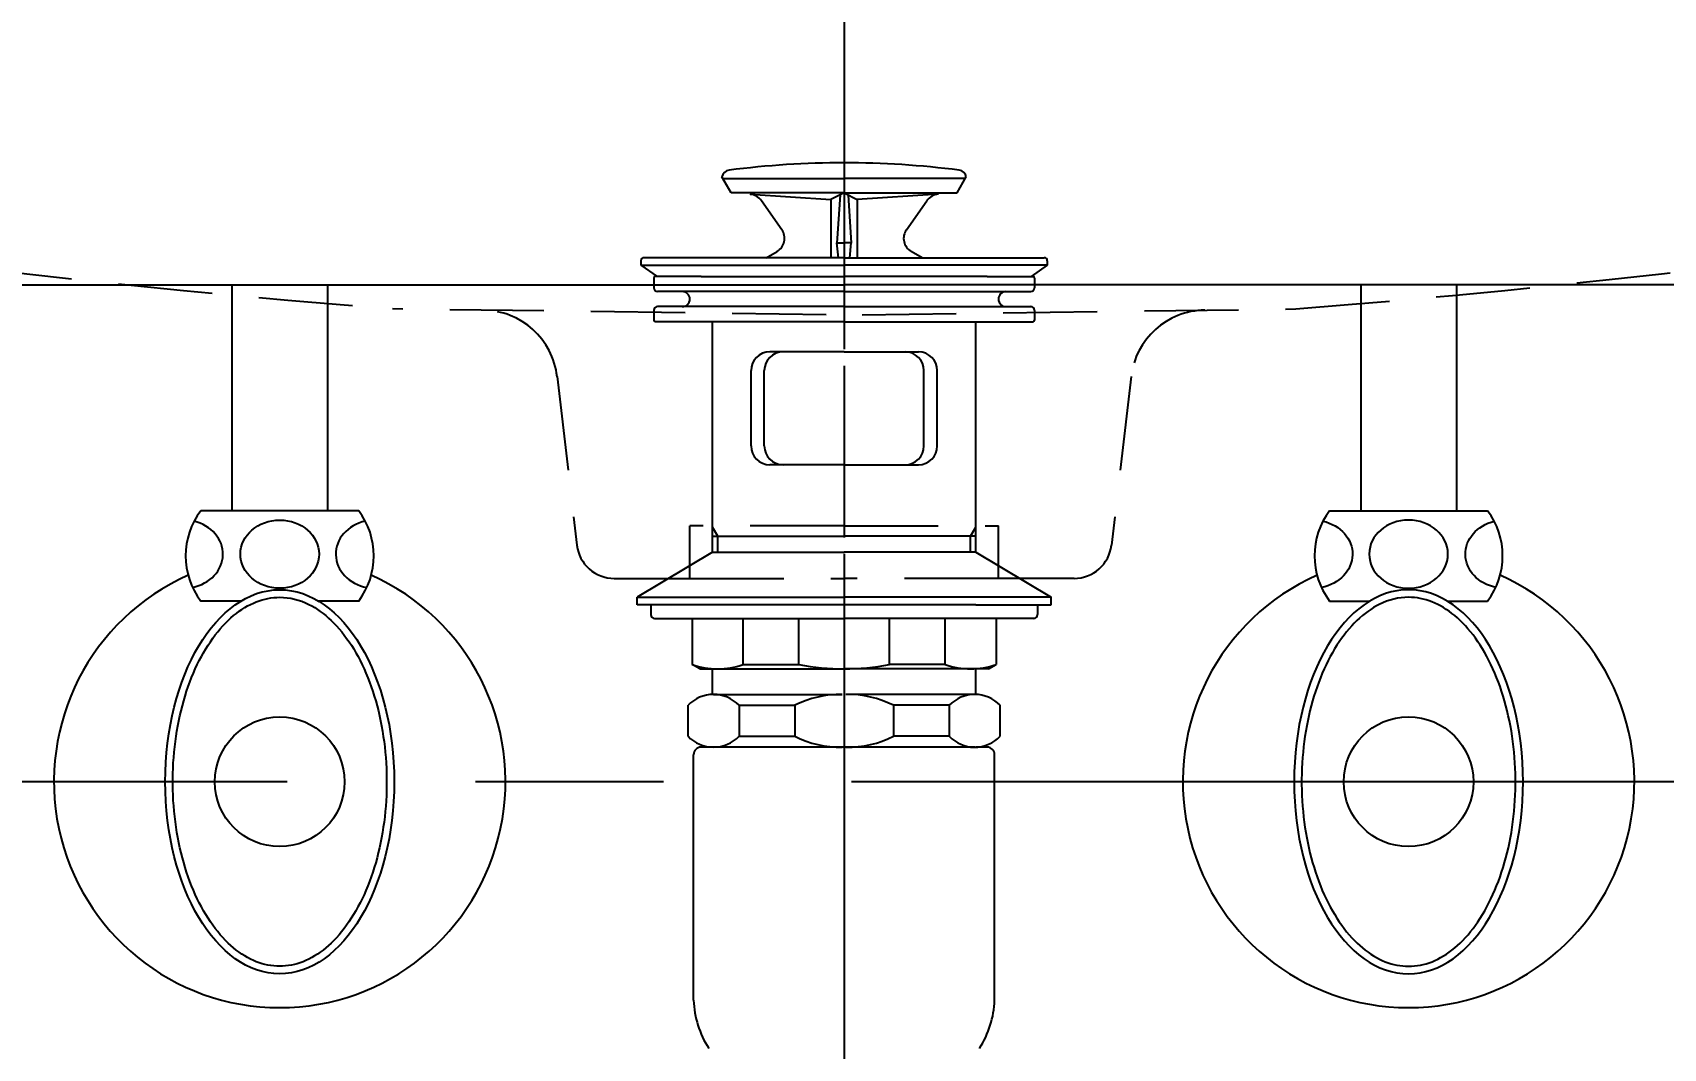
# Model space of a CAD drawing. Extents: x 0 to 6125, y 0 to 2100.
# Drawn here: x 1037.5 to 1254.2, y 751.8 to 886.7 of the extents above; entities that cross this region are included whole.
import ezdxf

# ---------------------------------------------------------------- set-up
doc = ezdxf.new("R2010")
doc.units = 0
doc.header["$LTSCALE"] = 50
doc.header["$MEASUREMENT"] = 0
doc.linetypes.add('CENTER', pattern=[2, 1.25, -0.25, 0.25, -0.25])
doc.linetypes.add('HIDDEN', pattern=[0.375, 0.25, -0.125])
doc.layers.get('0').update_dxf_attribs({"linetype": 'CONTINUOUS'})
doc.layers.get('DEFPOINTS').update_dxf_attribs({"linetype": 'CONTINUOUS'})
for name, color, linetype in [('1', 2, 'CENTER'), ('2', 2, 'HIDDEN'), ('3', 3, 'CONTINUOUS'), ('6', 6, 'CONTINUOUS'), ('7', 7, 'CONTINUOUS'), ('CENTER', 2, 'CENTER')]:
    doc.layers.add(name, color=color, linetype=linetype)
doc.styles.get("Standard").update_dxf_attribs({"font": 'NanumGothic.ttf'})
doc.dimstyles.get("Standard").update_dxf_attribs({"dimtxt": 2.5, "dimasz": 2, "dimexe": 2, "dimexo": 1, "dimgap": 1.5, "dimtad": 1, "dimdec": 0, "dimlfac": 10, "dimrnd": 0.5, "dimzin": 0, "dimdsep": 46, "dimtxsty": 'Standard', "dimcen": 0, "dimclrt": 2, "dimadec": 0, "dimazin": 0, "dimtfac": 1, "dimtdec": 0, "dimtmove": 0, "dimatfit": 3, "dimfxl": 1, "dimtolj": 1, "dimtzin": 0, "dimarcsym": 0})

# ---------------------------------------------------------------- blocks, each defined once
blk = doc.blocks.new('A$C1E9B2AF7')
at = {"layer": '2'}
for p, q in [((168.39, 35.02), (110.78, 35.79)), ((173.18, 35.02), (230.8, 35.79)), ((132.65, 26.8), (135.27, 4.42)), ((208.92, 26.8), (206.3, 4.42)), ((170.79, 7), (150.29, 7)), ((150.29, 0), (150.29, 7)), ((170.79, 7), (191.29, 7)), ((191.29, 0), (191.29, 7)), ((140.24, 0), (150.29, 0)), ((150.29, 0), (170.79, 0)), ((191.29, 0), (170.79, 0)), ((201.34, 0), (191.29, 0))]:
    blk.add_line(p, q, dxfattribs=at)
for centre, radius, start, end in [((223.44, 1464.24), 1432.88, 261.02874, 265.49028), ((118.13, 1464.24), 1432.88, 274.50972, 278.97126), ((122.72, 25.63), 10, 6.6755, 89.2256), ((218.85, 25.63), 10, 90.7744, 173.3245), ((140.24, 5), 5, 186.6755, 270), ((201.34, 5), 5, 270, 353.3245)]:
    blk.add_arc(centre, radius, start, end, dxfattribs=at)
blk = doc.blocks.new('*D49')
at = {"color": 3, "lineweight": -2, "transparency": 16777216}
for p, q in [((860.63, 997.21), (734.24, 997.21)), ((744.24, 977.21), (744.24, 647.21)), ((1137.38, 627.21), (734.24, 627.21))]:
    blk.add_line(p, q, dxfattribs=at)
at = {"color": 3, "transparency": 16777216}
for points in [[(740.91, 977.21), (747.58, 977.21), (744.24, 997.21)], [(740.91, 647.21), (747.58, 647.21), (744.24, 627.21)]]:
    blk.add_solid(points, dxfattribs=at)
at = {"layer": 'DEFPOINTS', "color": 0, "transparency": 16777216}
for p in [(868.63, 997.21), (744.24, 627.21), (1145.38, 627.21)]:
    blk.add_point(p, dxfattribs=at)
at = {"color": 2, "transparency": 16777216, "insert": (724.24, 812.21), "char_height": 20, "attachment_point": 5, "rotation": 90}
blk.add_mtext('\\A1;370', dxfattribs=at)
blk = doc.blocks.new('*D52')
at = {"color": 3, "lineweight": -2, "transparency": 16777216}
for p, q in [((1290.09, 853.21), (1458.88, 853.21)), ((1448.88, 833.21), (1448.88, 647.21)), ((1153.38, 627.21), (1458.88, 627.21))]:
    blk.add_line(p, q, dxfattribs=at)
at = {"color": 3, "transparency": 16777216}
for points in [[(1445.55, 833.21), (1452.22, 833.21), (1448.88, 853.21)], [(1445.55, 647.21), (1452.22, 647.21), (1448.88, 627.21)]]:
    blk.add_solid(points, dxfattribs=at)
at = {"layer": 'DEFPOINTS', "color": 0, "transparency": 16777216}
for p in [(1282.09, 853.21), (1145.38, 627.21), (1448.88, 627.21)]:
    blk.add_point(p, dxfattribs=at)
at = {"color": 2, "transparency": 16777216, "insert": (1428.88, 740.21), "char_height": 20, "attachment_point": 5, "rotation": 90}
blk.add_mtext('\\A1;226', dxfattribs=at)
blk = doc.blocks.new('*D53')
at = {"color": 3, "lineweight": -2, "transparency": 16777216}
for p, q in [((1404.13, 997.21), (1549.12, 997.21)), ((1539.12, 977.21), (1539.12, 717.21)), ((1227.71, 697.21), (1549.12, 697.21))]:
    blk.add_line(p, q, dxfattribs=at)
at = {"color": 3, "transparency": 16777216}
for points in [[(1535.78, 977.21), (1542.45, 977.21), (1539.12, 997.21)], [(1535.78, 717.21), (1542.45, 717.21), (1539.12, 697.21)]]:
    blk.add_solid(points, dxfattribs=at)
at = {"layer": 'DEFPOINTS', "color": 0, "transparency": 16777216}
for p in [(1396.13, 997.21), (1219.71, 697.21), (1539.12, 697.21)]:
    blk.add_point(p, dxfattribs=at)
at = {"color": 2, "transparency": 16777216, "insert": (1519.12, 847.21), "char_height": 20, "attachment_point": 5, "rotation": 90}
blk.add_mtext('\\A1;300', dxfattribs=at)

msp = doc.modelspace()

# ---------------------------------------------------------------- linework, layer by layer
at = {"color": 6}
for p, q in [((1064.03081, 853.21417), (1064.03081, 823.21417)), ((1076.73081, 853.21417), (1076.73081, 823.21417)), ((1214.03081, 853.21417), (1214.03081, 823.21417)), ((1226.73081, 853.21417), (1226.73081, 823.21417))]:
    msp.add_line(p, q, dxfattribs=at)
at = {"layer": '1'}
for p, q in [((1145.38081, 1017.46417), (1145.38081, 239.21417)), ((1145.3811, 1007.1426), (1145.3811, 616.91742))]:
    msp.add_line(p, q, dxfattribs=at)
at = {"layer": '3'}
for p, q in [((1130.38081, 865.40858), (1129.14949, 867.54129)), ((1129.26603, 867.33943), (1145.38081, 867.33943)), ((1161.49559, 867.33943), (1145.38081, 867.33943)), ((1160.38081, 865.40858), (1161.61213, 867.54129)), ((1145.38081, 865.40858), (1130.38081, 865.40858)), ((1132.89608, 865.22428), (1143.63081, 864.52291)), ((1145.38081, 865.40858), (1143.63081, 864.52291)), ((1144.86313, 865.14658), (1144.43081, 858.7387)), ((1145.38081, 865.40858), (1160.38081, 865.40858)), ((1145.38081, 865.40858), (1147.13081, 864.52291)), ((1145.89848, 865.14658), (1146.33081, 858.7387)), ((1157.86553, 865.22428), (1147.13081, 864.52291)), ((1137.10615, 860.52928), (1134.38794, 864.38225)), ((1143.63081, 864.52291), (1143.63081, 856.80858)), ((1147.13081, 864.52291), (1147.13081, 856.80858)), ((1153.65547, 860.52928), (1156.37367, 864.38225)), ((1144.63391, 856.80858), (1144.43081, 858.7629)), ((1144.43081, 858.7629), (1145.38081, 858.7629)), ((1146.33081, 858.7629), (1145.38081, 858.7629)), ((1146.12771, 856.80858), (1146.33081, 858.7629)), ((1118.38081, 856.40858), (1118.38081, 855.80858)), ((1128.08081, 856.80858), (1118.78081, 856.80858)), ((1145.38081, 856.80858), (1128.08081, 856.80858)), ((1135.02438, 856.80858), (1136.4719, 857.6443)), ((1145.38081, 856.80858), (1162.68081, 856.80858)), ((1155.73723, 856.80858), (1154.28971, 857.6443)), ((1162.68081, 856.80858), (1171.98081, 856.80858)), ((1172.38081, 856.40858), (1172.38081, 855.80858)), ((1118.38081, 855.80858), (1145.38081, 855.80858)), ((1118.38081, 855.80858), (1120.52303, 854.30858)), ((1120.07897, 854.10858), (1120.07897, 852.80858)), ((1126.38081, 854.30858), (1120.27897, 854.30858)), ((1126.38081, 854.30858), (1145.38081, 854.30858)), ((1172.38081, 855.80858), (1145.38081, 855.80858)), ((1164.38081, 854.30858), (1145.38081, 854.30858)), ((1164.38081, 854.30858), (1170.48264, 854.30858)), ((1172.38081, 855.80858), (1170.23859, 854.30858)), ((1170.68264, 854.10858), (1170.68264, 852.80858)), ((1145.38081, 852.30858), (1120.57897, 852.30858)), ((1145.38081, 852.30858), (1170.18264, 852.30858)), ((1120.07897, 849.80858), (1120.07897, 848.50858)), ((1145.38081, 850.30858), (1120.57897, 850.30858)), ((1145.38081, 850.30858), (1170.18264, 850.30858)), ((1170.68264, 849.80858), (1170.68264, 848.50858)), ((1145.38081, 848.30858), (1120.27897, 848.30858)), ((1127.88081, 817.71417), (1127.88081, 848.30858)), ((1145.38081, 848.30858), (1170.48264, 848.30858)), ((1162.88081, 817.71417), (1162.88081, 848.30858)), ((1145.38081, 844.30858), (1135.50644, 844.30858)), ((1145.38081, 844.30858), (1155.25518, 844.30858)), ((1133.00644, 831.80858), (1133.00644, 841.80858)), ((1134.77421, 831.80858), (1134.77421, 841.80858)), ((1155.98741, 831.80858), (1155.98741, 841.80858)), ((1157.75518, 831.80858), (1157.75518, 841.80858)), ((1145.38081, 829.30858), (1135.50644, 829.30858)), ((1145.38081, 829.30858), (1155.25518, 829.30858)), ((1128.58081, 819.80858), (1127.88081, 821.02101)), ((1127.88081, 819.80858), (1145.38081, 819.80858)), ((1128.58081, 817.71417), (1128.58081, 819.80858)), ((1162.88081, 819.80858), (1145.38081, 819.80858)), ((1162.18081, 819.80858), (1162.88081, 821.02101)), ((1162.18081, 817.71417), (1162.18081, 819.80858)), ((1127.88081, 817.71417), (1117.88081, 811.71417)), ((1127.88081, 817.71417), (1145.38081, 817.71417)), ((1162.88081, 817.71417), (1145.38081, 817.71417)), ((1162.88081, 817.71417), (1172.88081, 811.71417)), ((1117.88081, 811.71417), (1145.38081, 811.71417)), ((1117.88081, 810.71417), (1117.88081, 811.71417)), ((1127.88081, 810.71417), (1117.88081, 810.71417)), ((1119.68868, 810.71417), (1119.68868, 809.41417)), ((1162.88081, 810.71417), (1127.88081, 810.71417)), ((1172.88081, 811.71417), (1145.38081, 811.71417)), ((1162.88081, 810.71417), (1172.88081, 810.71417)), ((1171.07294, 810.71417), (1171.07294, 809.41417)), ((1172.88081, 810.71417), (1172.88081, 811.71417)), ((1120.18868, 808.91417), (1125.18868, 808.91417)), ((1125.18868, 808.91417), (1145.38081, 808.91417)), ((1125.18868, 808.91417), (1125.18868, 802.79152)), ((1131.96346, 802.79152), (1131.96346, 808.91417)), ((1139.36412, 802.79152), (1139.36412, 808.91417)), ((1165.57294, 808.91417), (1145.38081, 808.91417)), ((1151.39749, 802.79152), (1151.39749, 808.91417)), ((1158.79815, 802.79152), (1158.79815, 808.91417)), ((1165.57294, 808.91417), (1165.57294, 802.79152)), ((1170.57294, 808.91417), (1165.57294, 808.91417)), ((1126.18868, 802.21417), (1125.18868, 802.79152)), ((1126.18868, 802.21417), (1127.58868, 802.21417)), ((1127.58868, 802.21417), (1145.38081, 802.21417)), ((1127.88081, 798.80293), (1127.88081, 802.21417)), ((1131.96346, 802.79152), (1139.36412, 802.79152)), ((1163.17294, 802.21417), (1145.38081, 802.21417)), ((1158.79815, 802.79152), (1151.39749, 802.79152)), ((1162.88081, 798.80293), (1162.88081, 802.21417)), ((1164.57294, 802.21417), (1163.17294, 802.21417)), ((1164.57294, 802.21417), (1165.57294, 802.79152)), ((1128.0245, 798.80858), (1145.13711, 798.80858)), ((1162.73711, 798.80858), (1145.6245, 798.80858)), ((1124.63711, 793.25195), (1124.63711, 797.3652)), ((1131.41189, 797.3652), (1138.81256, 797.3652)), ((1131.41189, 797.3652), (1131.41189, 793.25195)), ((1138.81256, 797.3652), (1138.81256, 793.25195)), ((1151.94906, 797.3652), (1151.94906, 793.25195)), ((1159.34972, 797.3652), (1151.94906, 797.3652)), ((1159.34972, 797.3652), (1159.34972, 793.25195)), ((1166.1245, 793.25195), (1166.1245, 797.3652)), ((1131.41189, 793.25195), (1138.81256, 793.25195)), ((1159.34972, 793.25195), (1151.94906, 793.25195)), ((1145.38081, 791.80858), (1126.38081, 791.80858)), ((1162.73711, 791.80858), (1145.38081, 791.80858)), ((1162.18081, 791.80858), (1162.73711, 791.80858)), ((1162.73711, 791.80858), (1163.13711, 791.80858)), ((1164.38081, 791.80858), (1162.88081, 791.80858)), ((1125.38081, 758.20623), (1125.38081, 790.80858)), ((1165.38081, 758.20623), (1165.38081, 790.80858)), ((1165.38081, 785.44434), (1165.38081, 790.80858))]:
    msp.add_line(p, q, dxfattribs=at)
at = {"layer": '3', "color": 0}
for p in [(984.54295, 853.21417), (1306.21924, 853.21417)]:
    msp.add_line(p, (1145.3811, 853.21417), dxfattribs=at)
at = {"layer": '3'}
for centre, radius, start, end in [((1145.38081, 749.40858), 120, 90, 97.3204137), ((1145.38081, 749.40858), 120, 82.6795863, 90), ((1130.23081, 867.33943), 1.1, 97.3204137, 169.426199), ((1160.53081, 867.33943), 1.1, 10.573801, 82.6795863), ((1132.7537, 863.22932), 2, 35.2023251, 86.2618095), ((1158.00792, 863.22932), 2, 93.7381905, 144.7976749), ((1135.4719, 859.37635), 2, 300, 35.2023251), ((1155.28971, 859.37635), 2, 144.7976749, 240), ((1118.78081, 856.40858), 0.4, 90, 180), ((1171.98081, 856.40858), 0.4, 0, 90), ((1120.27897, 854.10858), 0.2, 90, 180), ((1170.48264, 854.10858), 0.2, 0, 90), ((1120.57897, 852.80858), 0.5, 180, 270), ((1123.88081, 851.30858), 1, 270, 90), ((1166.88081, 851.30858), 1, 90, 270), ((1170.18264, 852.80858), 0.5, 270, 0), ((1120.57897, 849.80858), 0.5, 90, 180), ((1170.18264, 849.80858), 0.5, 0, 90), ((1120.27897, 848.50858), 0.2, 180, 270), ((1170.48264, 848.50858), 0.2, 270, 0), ((1135.50644, 841.80858), 2.5, 90, 180), ((1137.27421, 841.80858), 2.5, 90, 180), ((1153.48741, 841.80858), 2.5, 0, 90), ((1155.25518, 841.80858), 2.5, 0, 90), ((1135.50644, 831.80858), 2.5, 180, 270), ((1137.27421, 831.80858), 2.5, 180, 270), ((1153.48741, 831.80858), 2.5, 270, 0), ((1155.25518, 831.80858), 2.5, 270, 0), ((1120.18868, 809.41417), 0.5, 180, 270), ((1170.57294, 809.41417), 0.5, 270, 0), ((1128.57607, 812.39338), 10.18185, 250.567925, 289.432075), ((1145.18867, 831.6665), 29.45658, 258.5955662, 270.3737354), ((1145.57295, 831.6665), 29.45658, 269.6262646, 281.4044338), ((1162.18555, 812.39338), 10.18185, 250.567925, 289.432075), ((1128.0245, 794.10078), 4.70435, 43.9409373, 136.0590627), ((1144.91492, 785.2041), 13.60629, 89.0642953, 116.6471866), ((1145.8467, 785.2041), 13.60629, 63.3528134, 90.9357047), ((1162.73711, 794.10078), 4.70435, 43.9409373, 136.0590627), ((1128.0245, 796.51638), 4.70435, 223.9409373, 316.0590627), ((1144.91492, 805.41305), 13.60629, 243.3528134, 270.9357047), ((1145.8467, 805.41305), 13.60629, 269.0642953, 296.6471866), ((1162.73711, 796.51638), 4.70435, 223.9409373, 316.0590627), ((1126.38081, 790.80858), 1, 90, 180), ((1164.38081, 790.80858), 1, 0, 90), ((1138.36921, 758.75516), 13, 182.4200434, 212.3000082), ((1152.3924, 758.75516), 13, 327.6999918, 357.5799566)]:
    msp.add_arc(centre, radius, start, end, dxfattribs=at)
at = {"layer": '6'}
for p, q in [((1076.73081, 823.21417), (1059.88081, 823.21417)), ((1080.88081, 823.21417), (1076.73081, 823.21417)), ((1209.88081, 823.21417), (1214.03081, 823.21417)), ((1214.03081, 823.21417), (1230.88081, 823.21417)), ((1065.24061, 811.21417), (1059.88081, 811.21417)), ((1080.88081, 811.21417), (1075.521, 811.21417)), ((1209.88081, 811.21417), (1215.24061, 811.21417)), ((1225.521, 811.21417), (1230.88081, 811.21417))]:
    msp.add_line(p, q, dxfattribs=at)
for centre in [(1070.38081, 787.21417), (1220.38081, 787.21417)]:
    msp.add_circle(centre, 8.61509, dxfattribs=at)
for centre, radius, start, end in [((1067.88081, 817.21417), 10, 143.1301024, 216.8698976), ((1072.88081, 817.21417), 10, 323.1301024, 36.8698976), ((1217.88081, 817.21417), 10, 143.1301024, 216.8698976), ((1222.88081, 817.21417), 10, 323.1301024, 36.8698976), ((1070.38081, 787.21417), 30, 113.9172512, 66.0827488), ((1220.38081, 787.21417), 30, 113.9172512, 66.0827488)]:
    msp.add_arc(centre, radius, start, end, dxfattribs=at)
for centre, major_axis, start_param, end_param in [((1057.60754, 817.44175), (-5.22946, 0), 1.800504354, 4.443057795), ((1083.06348, 817.44175), (5.22946, 0), 1.82411945, 4.498970222)]:
    msp.add_ellipse(centre, major_axis=major_axis, ratio=0.866391406, start_param=start_param, end_param=end_param, dxfattribs=at)
for centre, major_axis, ratio in [((1070.38081, 817.44175), (5.22946, 0), 0.866391406), ((1070.38081, 787.21417), (0, 25.5), 0.596528766)]:
    msp.add_ellipse(centre, major_axis=major_axis, ratio=ratio, dxfattribs=at)
at = {"layer": '6', "extrusion": (0, 0, -1)}
for centre, major_axis, start_param, end_param in [((1207.69813, 817.44175), (-5.22946, 0), 1.82411945, 4.498970222), ((1233.15407, 817.44175), (5.22946, 0), 1.800504354, 4.443057795)]:
    msp.add_ellipse(centre, major_axis=major_axis, ratio=0.866391406, start_param=start_param, end_param=end_param, dxfattribs=at)
for centre, major_axis, ratio in [((1220.38081, 817.44175), (-5.22946, 0), 0.866391406), ((1220.38081, 787.21417), (0, 25.5), 0.596528766)]:
    msp.add_ellipse(centre, major_axis=major_axis, ratio=ratio, dxfattribs=at)
at = {"layer": '6'}
for points in [[(1070.38081, 811.71417), (1068.30042, 811.71417), (1066.20066, 810.90506), (1062.30444, 807.66001), (1060.53222, 805.21988), (1057.80636, 799.19117), (1056.8547, 795.61176), (1056.0043, 788.09662), (1056.10562, 784.16688), (1057.33752, 776.80947), (1058.46801, 773.38793), (1061.48043, 767.79872), (1063.3583, 765.64149), (1067.36345, 762.99915), (1069.46897, 762.49757), (1073.62447, 763.09937), (1075.70622, 764.22222), (1079.45743, 768.05422), (1081.10616, 770.75833), (1083.52054, 777.1797), (1084.28532, 780.88895), (1084.74699, 788.50338), (1084.44385, 792.40265), (1082.84101, 799.54506), (1081.54144, 802.78177), (1078.27055, 807.88856), (1076.30683, 809.74732), (1072.98912, 811.39949), (1071.6836, 811.71417), (1070.38081, 811.71417)], [(1220.38081, 811.71417), (1222.4612, 811.71417), (1224.56095, 810.90506), (1228.45718, 807.66001), (1230.2294, 805.21988), (1232.95525, 799.19117), (1233.90692, 795.61176), (1234.75732, 788.09662), (1234.65599, 784.16688), (1233.4241, 776.80947), (1232.29361, 773.38793), (1229.28118, 767.79872), (1227.40331, 765.64149), (1223.39816, 762.99915), (1221.29265, 762.49757), (1217.13715, 763.09937), (1215.0554, 764.22222), (1211.30419, 768.05422), (1209.65546, 770.75833), (1207.24107, 777.1797), (1206.47629, 780.88895), (1206.01462, 788.50338), (1206.31777, 792.40265), (1207.92061, 799.54506), (1209.22017, 802.78177), (1212.49106, 807.88856), (1214.45478, 809.74732), (1217.7725, 811.39949), (1219.07801, 811.71417), (1220.38081, 811.71417)]]:
    msp.add_open_spline(points, degree=3, knots=[0, 0, 0, 0, 0.461109739, 0.461109739, 0.922219478, 0.922219478, 1.383329216, 1.383329216, 1.844438955, 1.844438955, 2.305548694, 2.305548694, 2.766658433, 2.766658433, 3.227768172, 3.227768172, 3.688877911, 3.688877911, 4.149987649, 4.149987649, 4.611097388, 4.611097388, 5.072207127, 5.072207127, 5.533316866, 5.533316866, 5.994426605, 5.994426605, 6.283185307, 6.283185307, 6.283185307, 6.283185307], dxfattribs=at)
at = {"layer": '7', "extrusion": (0, 1, 0)}
for p, q in [((1145.38081, 847.05418, -14.18423), (1145.38081, 847.05418, 445.81577)), ((1145.38081, 847.05418, 445.81577), (1145.38081, 847.05418, -14.18423)), ((1145.38081, 847.05418, -14.18423), (1145.38081, 847.05418, 445.81577)), ((1145.38081, 847.05418, 445.81577), (1145.38081, 847.05418, -14.18423)), ((1145.38081, 847.05416, -14.18423), (1145.38081, 847.05418, -14.18423)), ((1145.38081, 847.05418, -14.18423), (1145.38081, 847.05416, -14.18423)), ((1145.38081, 847.05416, -14.18423), (1145.38081, 847.05418, -14.18423)), ((1145.38081, 847.05418, -14.18423), (1145.38081, 847.05416, -14.18423)), ((1145.38081, 847.05418, 445.81577), (1145.38081, 847.0541, 445.81577)), ((1145.38081, 847.0541, 445.81577), (1145.38081, 847.05418, 445.81577)), ((1145.38081, 847.05418, 445.81577), (1145.38081, 847.0541, 445.81577)), ((1145.38081, 847.0541, 445.81577), (1145.38081, 847.05418, 445.81577)), ((1145.38081, 847.05416, 20), (1145.38081, 847.05416, 0)), ((1145.38081, 847.05416, 20), (1145.38081, 847.05416, 0)), ((1145.38081, 847.05416, 20), (1145.38081, 847.05416, 0)), ((1145.38081, 847.05416, 20), (1145.38081, 847.05416, 0)), ((1145.38081, 847.05416, 0), (1145.38081, 847.05416, -14.18423)), ((1145.38081, 847.05416, 0), (1145.38081, 847.05416, -14.18423)), ((1145.38081, 847.05416, 0), (1145.38081, 847.05416, -14.18423)), ((1145.38081, 847.05416, 0), (1145.38081, 847.05416, -14.18423)), ((1145.38081, 847.0541, 410.50779), (1145.38081, 847.0541, 445.81577)), ((1145.38081, 847.0541, 410.50779), (1145.38081, 847.0541, 445.81577))]:
    msp.add_line(p, q, dxfattribs=at)
at = {"layer": '7'}
for points, degree in [([(1145.38081, 847.05418, 0.00174), (1145.38081, 847.05418)], 1), ([(1145.38081, 847.05418, 0.00174), (1145.38081, 847.05418)], 1), ([(1145.38081, 847.05418, 0.00174), (1145.38081, 847.05418)], 1), ([(1145.38081, 847.05418, 0.00174), (1145.38081, 847.05418)], 1), ([(1145.38081, 847.05416, -14.18423), (1145.38081, 847.05416, -9.45618), (1145.38081, 847.05416, -4.7281), (1145.38081, 847.05416, 0)], 3), ([(1145.38081, 847.05416, -14.18423), (1145.38081, 847.05416, -9.45618), (1145.38081, 847.05416, -4.7281), (1145.38081, 847.05416, 0)], 3), ([(1145.38081, 847.05416, -14.18423), (1145.38081, 847.05416, -9.45618), (1145.38081, 847.05416, -4.7281), (1145.38081, 847.05416, 0)], 3), ([(1145.38081, 847.05416, -14.18423), (1145.38081, 847.05416, -9.45618), (1145.38081, 847.05416, -4.7281), (1145.38081, 847.05416, 0)], 3)]:
    msp.add_open_spline(points, degree=degree, dxfattribs=at)
for points, knots in [([(1145.38081, 847.05416, 381.33422), (1145.38081, 847.05416, 320.01361), (1145.38081, 847.05416, 258.68925), (1145.38081, 847.05416, 138.24222), (1145.38081, 847.05416, 79.11951), (1145.38081, 847.05416, 20)], [0, 0, 0, 0, 0.509143811, 0.509143811, 1, 1, 1, 1]), ([(1145.38081, 847.05416, 381.33422), (1145.38081, 847.05416, 320.01361), (1145.38081, 847.05416, 258.68925), (1145.38081, 847.05416, 138.24222), (1145.38081, 847.05416, 79.11951), (1145.38081, 847.05416, 20)], [0, 0, 0, 0, 0.509143811, 0.509143811, 1, 1, 1, 1]), ([(1145.38081, 847.05416, 381.33422), (1145.38081, 847.05416, 320.01361), (1145.38081, 847.05416, 258.68925), (1145.38081, 847.05416, 138.24222), (1145.38081, 847.05416, 79.11951), (1145.38081, 847.05416, 20)], [0, 0, 0, 0, 0.509143811, 0.509143811, 1, 1, 1, 1]), ([(1145.38081, 847.05416, 381.33422), (1145.38081, 847.05416, 320.01361), (1145.38081, 847.05416, 258.68925), (1145.38081, 847.05416, 138.24222), (1145.38081, 847.05416, 79.11951), (1145.38081, 847.05416, 20)], [0, 0, 0, 0, 0.509143811, 0.509143811, 1, 1, 1, 1]), ([(1145.38081, 847.0541, 410.50779), (1145.38081, 847.05411, 410.50773), (1145.38081, 847.05412, 410.6027), (1145.38081, 847.05414, 410.9845), (1145.38081, 847.05415, 411.24941), (1145.38081, 847.05416, 411.56248)], [0, 0, 0, 0, 0.535586593, 0.535586593, 1, 1, 1, 1]), ([(1145.38081, 847.0541, 410.50779), (1145.38081, 847.05411, 410.50773), (1145.38081, 847.05412, 410.6027), (1145.38081, 847.05414, 410.9845), (1145.38081, 847.05415, 411.24941), (1145.38081, 847.05416, 411.56248)], [0, 0, 0, 0, 0.535586593, 0.535586593, 1, 1, 1, 1]), ([(1145.38081, 847.0541, 410.50779), (1145.38081, 847.05411, 410.50773), (1145.38081, 847.05412, 410.6027), (1145.38081, 847.05414, 410.9845), (1145.38081, 847.05415, 411.24941), (1145.38081, 847.05416, 411.56248)], [0, 0, 0, 0, 0.535586593, 0.535586593, 1, 1, 1, 1]), ([(1145.38081, 847.0541, 410.50779), (1145.38081, 847.05411, 410.50773), (1145.38081, 847.05412, 410.6027), (1145.38081, 847.05414, 410.9845), (1145.38081, 847.05415, 411.24941), (1145.38081, 847.05416, 411.56248)], [0, 0, 0, 0, 0.535586593, 0.535586593, 1, 1, 1, 1]), ([(1145.38081, 847.05416, 381.33422), (1145.38081, 847.05416, 385.33847), (1145.38081, 847.05416, 389.32655), (1145.38081, 847.05416, 396.64109), (1145.38081, 847.05416, 400.03232), (1145.38081, 847.05416, 405.621), (1145.38081, 847.05416, 407.86239), (1145.38081, 847.05416, 410.85369), (1145.38081, 847.05416, 411.60554), (1145.38081, 847.05416, 411.56248)], [0, 0, 0, 0, 0.25, 0.25, 0.5, 0.5, 0.75, 0.75, 1, 1, 1, 1]), ([(1145.38081, 847.05416, 381.33422), (1145.38081, 847.05416, 385.33847), (1145.38081, 847.05416, 389.32655), (1145.38081, 847.05416, 396.64109), (1145.38081, 847.05416, 400.03232), (1145.38081, 847.05416, 405.621), (1145.38081, 847.05416, 407.86239), (1145.38081, 847.05416, 410.85369), (1145.38081, 847.05416, 411.60554), (1145.38081, 847.05416, 411.56248)], [0, 0, 0, 0, 0.25, 0.25, 0.5, 0.5, 0.75, 0.75, 1, 1, 1, 1]), ([(1145.38081, 847.05416, 381.33422), (1145.38081, 847.05416, 385.33847), (1145.38081, 847.05416, 389.32655), (1145.38081, 847.05416, 396.64109), (1145.38081, 847.05416, 400.03232), (1145.38081, 847.05416, 405.621), (1145.38081, 847.05416, 407.86239), (1145.38081, 847.05416, 410.85369), (1145.38081, 847.05416, 411.60554), (1145.38081, 847.05416, 411.56248)], [0, 0, 0, 0, 0.25, 0.25, 0.5, 0.5, 0.75, 0.75, 1, 1, 1, 1]), ([(1145.38081, 847.05416, 381.33422), (1145.38081, 847.05416, 385.33847), (1145.38081, 847.05416, 389.32655), (1145.38081, 847.05416, 396.64109), (1145.38081, 847.05416, 400.03232), (1145.38081, 847.05416, 405.621), (1145.38081, 847.05416, 407.86239), (1145.38081, 847.05416, 410.85369), (1145.38081, 847.05416, 411.60554), (1145.38081, 847.05416, 411.56248)], [0, 0, 0, 0, 0.25, 0.25, 0.5, 0.5, 0.75, 0.75, 1, 1, 1, 1])]:
    msp.add_open_spline(points, degree=3, knots=knots, dxfattribs=at)
at = {"layer": 'CENTER', "color": 2, "linetype": 'CENTER', "ltscale": 2}
msp.add_line((1271.38081, 787.21417), (1019.38081, 787.21417), dxfattribs=at)

# ---------------------------------------------------------------- block references
msp.add_blockref('A$C1E9B2AF7', (974.59434, 814.21417))

# ---------------------------------------------------------------- dimensions: what is measured, and where the dimension line sits
for base, p1, p2, picture, middle in [((744.24471, 627.21417), (868.6311, 997.21417), (1145.38081, 627.21417), '*D49', (724.24471, 812.21417)), ((1539.11735, 697.21417), (1396.12711, 997.21417), (1219.70621, 697.21417), '*D53', (1519.11735, 847.21417)), ((1448.88271, 627.21417), (1282.08972, 853.21417), (1145.3811, 627.21417), '*D52', (1428.88271, 740.21417))]:
    dim = msp.add_linear_dim(base=base, p1=p1, p2=p2, angle=90, dimstyle='Standard', override={"dimtxt": 20, "dimasz": 20, "dimexe": 10, "dimexo": 8, "dimgap": 10, "dimdec": 4, "dimlfac": 1, "dimzin": 8, "dimclrd": 3, "dimclre": 3, "dimtdec": 4, "dimarcsym": 1})
    dim.commit()
    dim.dimension.update_dxf_attribs({"geometry": picture, "text_midpoint": middle})

doc.saveas('drawing.dxf')
